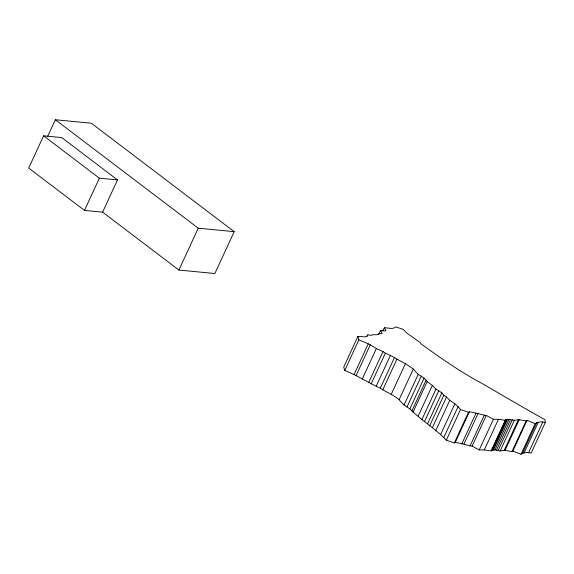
<?xml version="1.0" encoding="UTF-8"?>
<svg xmlns="http://www.w3.org/2000/svg" width="574" height="574" viewBox="0 0 574 574"><rect width="100%" height="100%" fill="white"/><g stroke="black" fill="none" stroke-linecap="round" stroke-linejoin="round"><path stroke-width="0.86" d="M102.61 212.158L117.505 179.92L61.712 137.573L43.595 135.823L28.7 168.06L84.493 210.407L102.61 212.158L178.894 270.053L214.863 273.525L234.206 231.659L91.323 123.216L55.348 119.744L47.563 136.59M84.493 210.407L99.388 178.17L117.505 179.92M178.894 270.053L198.238 228.187L234.206 231.659M545.3 422.478L544.884 419.68C523.696 407.87 502.637 395.407 481.557 383.181C460.226 371.816 440.638 358.033 421 343.84L420.448 342.7L407.404 333.523L402.998 329.333L395.665 326.843L393.728 328.163L391.389 328.45L384.372 327.697L385.922 330.631L384.594 330.947L380.591 330.409L382.097 333.444L379.529 333.437L377.089 334.721L372.282 334.714L371.83 335.381L367.841 334.864L366.456 336.536L364.906 336.902L357.911 336.371L343.747 367.03L344.723 370.488C357.157 375.274 368.185 382.772 380.318 388.168C386.46 392.229 393.398 394.955 399.145 399.676C401.886 403.795 405.933 406.17 409.886 408.875C421.137 420.297 435.264 428.455 446.314 440.208L454.335 442.927L455.182 442.518C461.044 443.049 466.432 445.288 472.108 446.091L479.218 449.937L484.305 449.944L491.215 450.97L505.651 419.781L509.081 419.257L514.34 420.326L518.401 419.637L526.136 420.921L527.025 420.347L535.176 423.598C538.082 421.689 542.035 421.488 545.3 422.478L531.137 453.137C527.872 452.14 523.911 452.348 521.005 454.256L512.862 451.006L511.972 451.573L504.237 450.296L500.176 450.985L494.91 449.916L491.488 450.439M344.723 370.488L358.886 339.83L357.911 336.371M367.095 336.472L367.841 334.864M354.086 374.499L368.257 343.84L358.886 339.83M356.102 375.547L370.273 344.888L368.257 343.84M378.725 334.441L380.591 330.409M382.88 330.925L384.372 327.697M362.208 379.17L376.379 348.511L370.273 344.888M368.817 382.234L382.98 351.575L376.379 348.511M371.177 383.841L385.348 353.182L382.98 351.575M376.243 386.123L390.406 355.464L385.348 353.182M380.318 388.168L394.489 357.509L390.406 355.464M382.758 389.825L396.921 359.166L394.489 357.509M391.253 394.288L405.416 363.636L396.921 359.166M399.145 399.676L413.316 369.017L405.416 363.636M404.017 405.086L418.188 374.427L413.316 369.017M407.095 406.815L421.259 376.157L418.188 374.427M409.886 408.875L424.05 378.216L421.259 376.157M411.953 410.833L426.116 380.175L424.05 378.216M412.964 412.304L427.128 381.653L426.116 380.175M418.195 416.064L432.358 385.405L427.128 381.653M421.768 419.816L435.931 389.158L432.358 385.405M424.602 421.373L438.766 390.715L435.931 389.158M427.673 423.569L441.844 392.91L438.766 390.715M429.661 425.858L443.824 395.206L441.844 392.91M432.344 427.695L446.507 397.036L443.824 395.206M435.616 430.923L449.779 400.265L446.507 397.036M440.696 434.389L454.866 403.73L449.779 400.265M443.903 437.288L458.074 406.629L454.866 403.73M446.314 440.208L460.477 409.549L458.074 406.629M454.335 442.927L468.499 412.268L469.353 411.859C475.207 412.39 480.596 414.629 486.271 415.433L493.389 419.278L498.469 419.285L505.378 420.311L505.651 419.781M455.182 442.518L469.353 411.859M461.776 443.896L475.939 413.244M464 443.903L478.171 413.244M470.006 446.091L484.176 415.433M472.108 446.091L486.271 415.433M479.218 449.937L493.389 419.278M484.305 449.944L498.469 419.285M491.215 450.97L505.378 420.311M492.463 450.109L506.634 419.451M493.468 449.916L507.631 419.257M494.91 449.916L509.081 419.257M496.496 450.116L510.666 419.458M498.16 450.454L512.331 419.795M500.176 450.985L514.34 420.326M504.237 450.296L518.401 419.637M505.084 450.296L519.248 419.637M511.972 451.573L526.136 420.921M512.862 451.006L527.025 420.347M521.005 454.256L535.176 423.598M522.462 453.374L536.633 422.715M524.055 452.943L538.218 422.285M528.69 452.513L542.853 421.854M460.477 409.549L468.499 412.268M55.348 119.744L198.238 228.187M43.595 135.823L99.388 178.17"/></g></svg>
